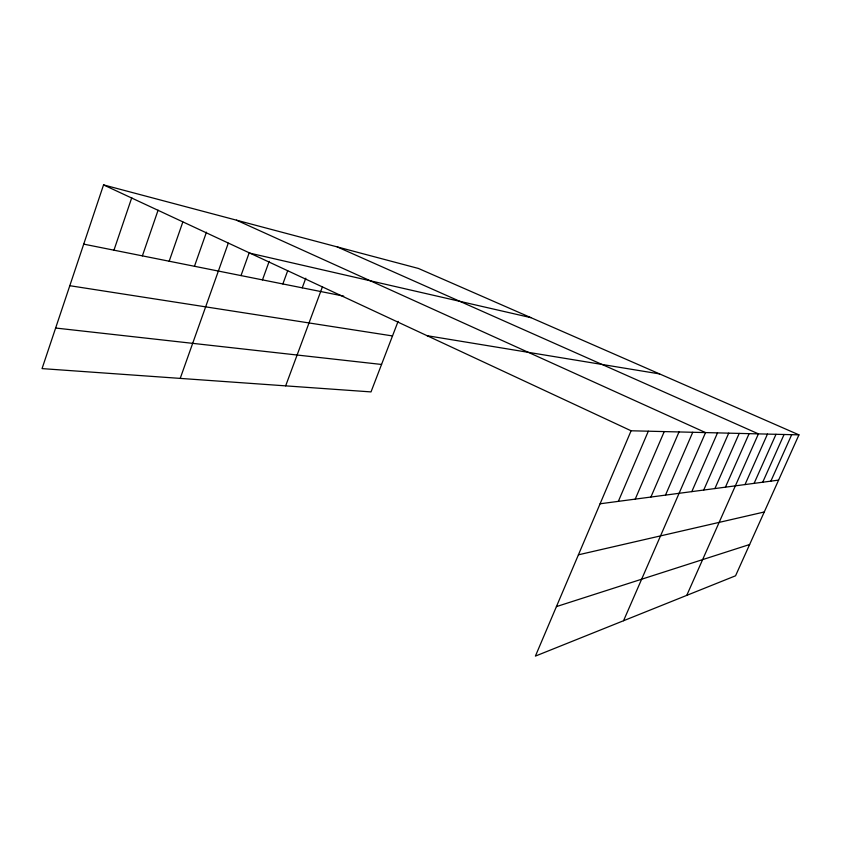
<?xml version="1.0" encoding="UTF-8"?>
<svg xmlns="http://www.w3.org/2000/svg" width="841" height="841" viewBox="0 0 841 841"><rect width="100%" height="100%" fill="white"/><g stroke="black" fill="none" stroke-linecap="round" stroke-linejoin="round"><path stroke-width="1.26" d="M798.95 434.86L631.097 430.781L535.402 656.096L735.56 575.791L798.95 434.86L418.429 268.458L103.548 184.904L42.05 368.61L371.007 391.906L398.098 321.367M113.956 250.176L131.764 197.709M142.381 255.864L158.097 210.166M169.178 261.225L182.823 222.003M194.46 266.282L206.455 232.179M180.216 378.397L228.279 243.196M241.01 275.585L249.241 252.647M262.476 279.874L269.183 261.351M282.86 283.953L287.696 270.718M302.234 287.832L305.788 278.203M285.656 385.861L322.481 286.697M618.345 501.362L648.316 431.202M635.228 499.123L664.243 431.591M650.902 497.042L679.013 431.948M665.483 495.118L692.742 432.285M623.549 620.721L705.546 432.589L236.458 220.174M691.796 491.628L717.51 432.884M703.717 490.04L728.705 433.157M714.903 488.558L739.218 433.409M725.436 487.17L749.11 433.651M686.761 595.365L758.424 433.872L337.252 246.918M745 484.574L767.465 434.093M754.104 483.365L776.001 434.303M762.713 482.229L784.075 434.492M770.861 481.147L791.707 434.681M556.416 606.603L749.625 544.516M578.408 554.818L764.259 511.99M600.096 503.78L778.587 480.116M55.632 328.032L381.551 364.458M69.803 285.709L392.505 335.937M427.081 335.696L659.596 373.919M83.722 244.132L343.717 296.127M250.113 253.225L530.944 317.656M103.548 184.904L631.097 430.781"/></g></svg>
